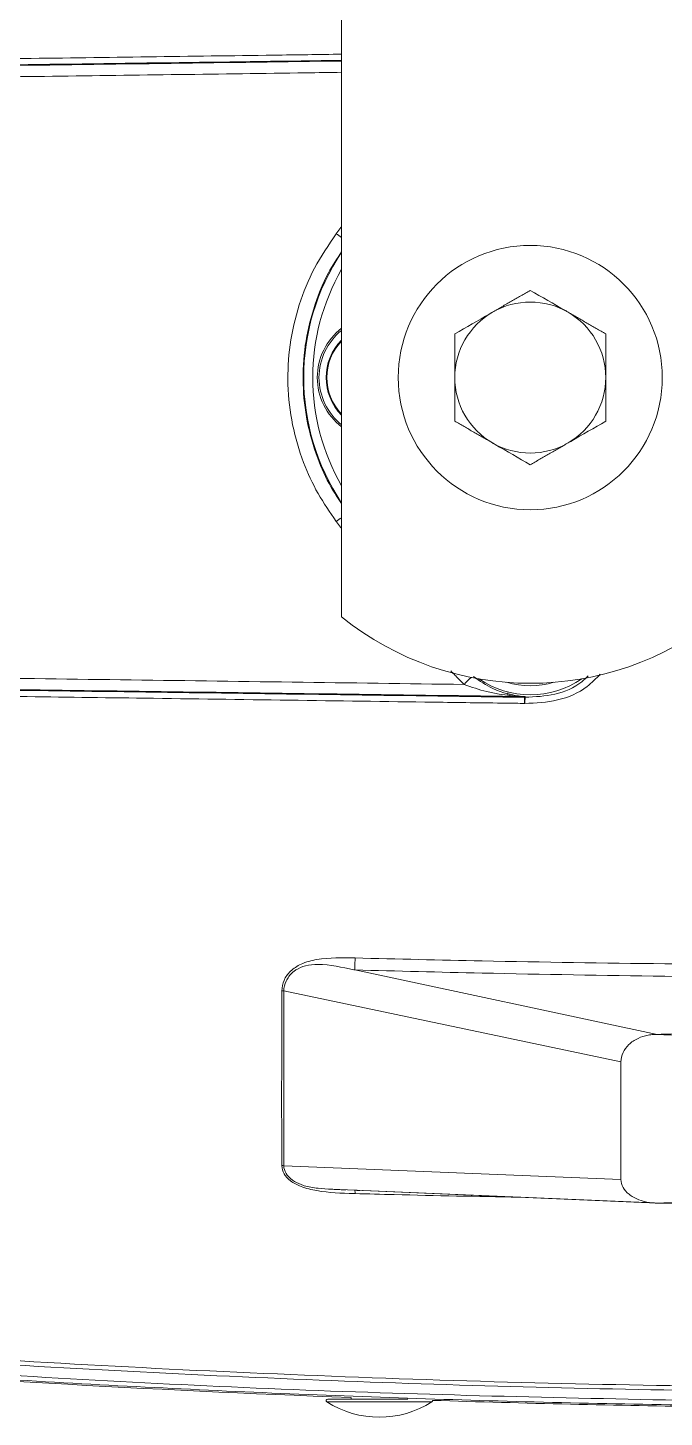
# Model space of a CAD drawing. Extents: x 11 to 120, y 2 to 94.
# Drawn here: x 17.799 to 19.908, y 37.068 to 41.667 of the extents above; entities that cross this region are included whole.
import ezdxf

# ---------------------------------------------------------------- set-up
doc = ezdxf.new("R2010")
doc.units = 0
doc.header["$MEASUREMENT"] = 0
doc.linetypes.add('SLD-Solid', pattern=[0])
doc.layers.add('OBJECT', color=7, linetype='CONTINUOUS')

msp = doc.modelspace()

# ---------------------------------------------------------------- linework, layer by layer
at = {"layer": 'OBJECT', "color": 7, "linetype": 'SLD-Solid', "lineweight": 15}
for p, q in [((18.8388, 48.6893), (18.8388, 39.7167)), ((19.39, 39.4657), (19.39, 39.4577)), ((19.39, 39.4655), (19.39, 39.4574)), ((19.396, 39.4628), (19.396, 39.4556)), ((19.8838, 38.335), (18.8826, 38.5481)), ((19.7638, 38.2436), (18.6473, 38.4791)), ((19.7638, 38.2436), (19.7638, 37.8547)), ((19.7638, 37.8547), (18.6473, 37.8999)), ((18.8062, 37.8224), (19.8756, 37.7769)), ((19.8838, 37.7764), (18.8826, 37.8189)), ((18.7927, 37.1276), (19.0579, 37.1276)), ((18.8701, 37.1328), (18.8701, 37.1276)), ((18.79, 37.1184), (19.0594, 37.1184)), ((19.0594, 37.1184), (19.1377, 37.1184))]:
    msp.add_line(p, q, dxfattribs=at)
msp.add_circle((19.4638, 40.5093), 0.4375, dxfattribs=at)
for centre, radius, start, end in [((19.1156, 41.386), 0.4969, 233.6793, 236.154), ((19.4638, 40.5093), 0.7505, 146.3835, 213.6165), ((19.4638, 40.5093), 0.7205, 150.1614, 209.8386), ((19.4638, 40.5093), 0.25, 60, 120), ((19.4638, 40.5093), 0.25, 120, 180), ((19.4638, 40.5093), 0.25, 0, 60), ((18.9638, 40.5093), 0.2056, 127.4464, 232.5536), ((18.9638, 40.5093), 0.2, 128.6822, 231.3178), ((18.9638, 40.5093), 0.1762, 135.1999, 224.8001), ((18.9638, 40.5093), 0.1739, 135.9712, 224.0288), ((19.4638, 40.5093), 0.25, 180, 240), ((19.4638, 40.5093), 0.25, 300, 0), ((19.4638, 40.5093), 0.25, 240, 300), ((19.1156, 39.6327), 0.4969, 123.846, 126.3207), ((19.4638, 40.4973), 1, 231.3178, 308.6822), ((19.3676, 39.3925), 0.159, 128.658, 140.6632), ((19.4638, 39.7593), 0.3005, 235.3857, 304.6143), ((19.4638, 39.7593), 0.2705, 253.1658, 286.8342), ((19.2422, 39.4372), 0.2027, 358.1218, 3.8588), ((19.4438, 39.4007), 0.0525, 86.802, 89.1774), ((18.9048, 39.4644), 0.542, 356.4145, 358.5565), ((18.6378, 38.3829), 0.0967, 84.3329, 88.5205), ((18.6378, 37.825), 0.0756, 82.7505, 88.1191), ((20.7638, 87.7573), 50.66, 263.32684, 267.85707), ((18.7927, 37.1226), 0.005, 90, 237.4319), ((19.135, 37.1226), 0.005, 302.5681, 9.0281), ((20.7638, 87.7573), 50.66, 268.16308, 269.19659), ((18.9638, 37.3906), 0.323, 237.4319, 302.5681)]:
    msp.add_arc(centre, radius, start, end, dxfattribs=at)
for points, knots in [([(14.7801, 41.5044), (15.1669, 41.5092), (15.9407, 41.5187), (17.1059, 41.5338), (18.0722, 41.5466), (18.6505, 41.5546), (18.8388, 41.5572)], [0, 0, 0, 0, 0.286784, 0.573738, 0.861204, 1, 1, 1, 1]), ([(18.8388, 41.5595), (18.6595, 41.557), (18.0987, 41.5493), (17.157, 41.5368), (16.0141, 41.522), (15.254, 41.5126), (14.8738, 41.5079)], [0, 0, 0, 0, 0.135323, 0.423157, 0.711494, 1, 1, 1, 1]), ([(14.8769, 41.5278), (14.8967, 41.5281), (14.996, 41.5293), (15.4132, 41.5345), (16.0862, 41.5431), (16.9564, 41.5544), (17.7847, 41.5654), (18.4124, 41.5739), (18.764, 41.5787), (18.8388, 41.5798)], [0, 0, 0, 0, 0.015093, 0.075468, 0.316976, 0.525705, 0.734498, 0.943482, 1, 1, 1, 1]), ([(18.8388, 41.5198), (18.7992, 41.5192), (18.4798, 41.5148), (17.8807, 41.5068), (16.9429, 41.4944), (15.9068, 41.4812), (15.1521, 41.4722), (14.7746, 41.4676)], [0, 0, 0, 0, 0.029168, 0.235156, 0.441207, 0.720524, 1, 1, 1, 1]), ([(18.8213, 40.0331), (18.8002, 40.0633), (18.7576, 40.1245), (18.7082, 40.2322), (18.6726, 40.3533), (18.6574, 40.4851), (18.6646, 40.6194), (18.6947, 40.7495), (18.7455, 40.8747), (18.7958, 40.9483), (18.8213, 40.9856)], [0, 0, 0, 0, 0.108372, 0.21893, 0.346274, 0.477382, 0.605942, 0.738418, 0.867317, 1, 1, 1, 1]), ([(18.8388, 40.9255), (18.8236, 40.9026), (18.7848, 40.8442), (18.7437, 40.7393), (18.7148, 40.6151), (18.7079, 40.4888), (18.7218, 40.3625), (18.7549, 40.2484), (18.795, 40.1573), (18.8267, 40.1103), (18.8388, 40.0923)], [0, 0, 0, 0, 0.093136, 0.23821, 0.379194, 0.524363, 0.663962, 0.807621, 0.926129, 1, 1, 1, 1]), ([(19.5888, 40.7259), (19.5859, 40.7276), (19.5437, 40.7519), (19.5023, 40.7758), (19.4638, 40.798)], [0, 0, 0, 0, 0.070214, 1, 1, 1, 1]), ([(19.3388, 40.7259), (19.3359, 40.7241), (19.2937, 40.6998), (19.2523, 40.6759), (19.2138, 40.6537)], [0, 0, 0, 0, 0.070214, 1, 1, 1, 1]), ([(19.2138, 40.6537), (19.2138, 40.6438), (19.2138, 40.5968), (19.2138, 40.5479), (19.2138, 40.5093)], [0, 0, 0, 0, 0.211001, 1, 1, 1, 1]), ([(19.7138, 40.5093), (19.7138, 40.5479), (19.7138, 40.5968), (19.7138, 40.6438), (19.7138, 40.6537)], [0, 0, 0, 0, 0.788999, 1, 1, 1, 1]), ([(19.2138, 40.5093), (19.2138, 40.498), (19.2138, 40.4492), (19.2138, 40.4016), (19.2138, 40.365)], [0, 0, 0, 0, 0.231849, 1, 1, 1, 1]), ([(19.7138, 40.365), (19.7138, 40.4016), (19.7138, 40.4492), (19.7138, 40.498), (19.7138, 40.5093)], [0, 0, 0, 0, 0.768151, 1, 1, 1, 1]), ([(19.5888, 40.2928), (19.5918, 40.2946), (19.634, 40.3189), (19.6754, 40.3428), (19.7138, 40.365)], [0, 0, 0, 0, 0.070214, 1, 1, 1, 1]), ([(19.3388, 40.2928), (19.3418, 40.2911), (19.384, 40.2668), (19.4254, 40.2429), (19.4638, 40.2207)], [0, 0, 0, 0, 0.070214, 1, 1, 1, 1]), ([(14.7746, 39.5511), (14.8094, 39.5507), (14.9831, 39.5486), (15.4352, 39.5432), (16.1317, 39.5346), (17.0684, 39.5226), (18.106, 39.509), (18.8651, 39.4985), (19.2446, 39.4933)], [0, 0, 0, 0, 0.023416, 0.117081, 0.304445, 0.491809, 0.745904, 1, 1, 1, 1]), ([(19.4446, 39.4532), (19.0554, 39.4586), (18.277, 39.4694), (17.11, 39.4849), (15.9437, 39.4999), (15.168, 39.5095), (14.7801, 39.5143)], [0, 0, 0, 0, 0.249631, 0.499408, 0.749629, 1, 1, 1, 1]), ([(14.8738, 39.5108), (15.2529, 39.5061), (16.0112, 39.4967), (17.153, 39.4819), (18.2975, 39.4667), (19.0621, 39.4561), (19.4445, 39.4508)], [0, 0, 0, 0, 0.249634, 0.499416, 0.749635, 1, 1, 1, 1]), ([(19.2755, 39.5194), (19.2964, 39.5052), (19.3482, 39.47), (19.4079, 39.4568), (19.4414, 39.4536), (19.4445, 39.4534), (19.4462, 39.4532), (19.4467, 39.4532), (19.4467, 39.4531), (19.4467, 39.4531)], [0, 0, 0, 0, 0.3745, 0.926844, 0.953374, 0.977897, 0.987313, 0.997171, 1, 1, 1, 1]), ([(19.6956, 39.5277), (19.6818, 39.5133), (19.6434, 39.4732), (19.555, 39.4355), (19.4822, 39.4322), (19.4457, 39.4305)], [0, 0, 0, 0, 0.219735, 0.609379, 1, 1, 1, 1]), ([(19.4466, 39.4508), (19.4798, 39.4524), (19.5461, 39.4558), (19.6193, 39.4854), (19.6485, 39.5151), (19.6551, 39.5217)], [0, 0, 0, 0, 0.436472, 0.873401, 1, 1, 1, 1]), ([(19.4448, 39.4306), (19.4248, 39.4308), (19.3249, 39.4322), (18.905, 39.438), (18.229, 39.4473), (17.3572, 39.459), (16.5294, 39.4698), (15.7023, 39.4805), (15.1521, 39.4874), (14.8769, 39.4909)], [0, 0, 0, 0, 0.013096, 0.06548, 0.275026, 0.456131, 0.637291, 0.818617, 1, 1, 1, 1]), ([(19.2446, 39.4933), (19.2694, 39.4847), (19.3078, 39.4714), (19.371, 39.4593), (19.4112, 39.455), (19.4382, 39.4535), (19.4417, 39.4534), (19.4436, 39.4533), (19.4443, 39.4532), (19.4445, 39.4532), (19.4445, 39.4532), (19.4445, 39.4532), (19.4446, 39.4532)], [0, 0, 0, 0, 0.37593, 0.58147, 0.938747, 0.964182, 0.985816, 0.992803, 0.995664, 0.998558, 0.998579, 1, 1, 1, 1]), ([(19.4445, 39.4508), (19.4445, 39.4513), (19.4445, 39.4521), (19.4445, 39.4529), (19.4446, 39.4532)], [0, 0, 0, 0, 0.56264, 1, 1, 1, 1]), ([(19.4467, 39.4531), (19.4467, 39.4525), (19.4467, 39.4517), (19.4466, 39.4509), (19.4466, 39.4508)], [0, 0, 0, 0, 0.775375, 1, 1, 1, 1]), ([(18.6403, 38.4796), (18.6419, 38.4912), (18.6452, 38.5144), (18.6683, 38.5457), (18.7058, 38.571), (18.7793, 38.5901), (18.8407, 38.5888), (18.8833, 38.5878)], [0, 0, 0, 0, 0.13867, 0.277419, 0.423115, 0.599885, 1, 1, 1, 1]), ([(18.8826, 38.5481), (18.8826, 38.5481), (18.8815, 38.5484), (18.8412, 38.5562), (18.7867, 38.5696), (18.729, 38.5652), (18.702, 38.5568), (18.6874, 38.549), (18.6682, 38.5329), (18.6527, 38.5121), (18.6472, 38.4901), (18.6473, 38.4791), (18.6473, 38.4791)], [0, 0, 0, 0, 0.000008, 0.011235, 0.408406, 0.550964, 0.581776, 0.700643, 0.724685, 0.86239, 0.999992, 1, 1, 1, 1]), ([(18.8833, 38.5878), (18.8832, 38.5817), (18.8831, 38.5694), (18.8827, 38.5553), (18.8825, 38.5482)], [0, 0, 0, 0, 0.499999, 1, 1, 1, 1]), ([(20.7638, 38.5221), (20.6807, 38.5222), (20.3958, 38.5225), (19.9092, 38.5267), (19.3652, 38.5359), (19.023, 38.5446), (18.8825, 38.5482)], [0, 0, 0, 0, 0.132531, 0.454207, 0.77585, 1, 1, 1, 1]), ([(18.8833, 38.5878), (19.0237, 38.5845), (19.3657, 38.5762), (19.9095, 38.568), (20.396, 38.5642), (20.6807, 38.5639), (20.7638, 38.5638)], [0, 0, 0, 0, 0.224142, 0.545792, 0.867469, 1, 1, 1, 1]), ([(18.6403, 37.9005), (18.6403, 37.9437), (18.6402, 38.0301), (18.6402, 38.2176), (18.6403, 38.375), (18.6403, 38.4796)], [0, 0, 0, 0, 0.251148, 0.502295, 1, 1, 1, 1]), ([(18.6473, 38.4791), (18.6473, 38.4791), (18.6473, 38.3716), (18.6474, 38.2175), (18.6474, 38.0299), (18.6474, 37.9421), (18.6473, 37.8999), (18.6473, 37.8999)], [0, 0, 0, 0, 0.000003, 0.497705, 0.748853, 0.999997, 1, 1, 1, 1]), ([(19.8838, 38.335), (19.88, 38.335), (19.8701, 38.3349), (19.8483, 38.332), (19.8184, 38.3227), (19.7892, 38.3024), (19.7685, 38.2749), (19.7654, 38.2543), (19.7638, 38.2436)], [0, 0, 0, 0, 0.061294, 0.157978, 0.353027, 0.568967, 0.775602, 1, 1, 1, 1]), ([(20.7638, 38.3099), (20.7089, 38.3102), (20.5941, 38.3107), (20.4194, 38.3143), (20.2414, 38.3198), (20.0629, 38.3268), (19.9442, 38.3322), (19.8838, 38.335)], [0, 0, 0, 0, 0.187126, 0.391336, 0.595144, 0.79397, 1, 1, 1, 1]), ([(18.8833, 37.8079), (18.882, 37.808), (18.8397, 37.8092), (18.7779, 37.8115), (18.7058, 37.8285), (18.6682, 37.8487), (18.6452, 37.8732), (18.6419, 37.8914), (18.6403, 37.9005)], [0, 0, 0, 0, 0.01186, 0.400274, 0.577865, 0.721206, 0.860697, 1, 1, 1, 1]), ([(18.6473, 37.8999), (18.6473, 37.8999), (18.6472, 37.8914), (18.6526, 37.8741), (18.6731, 37.8523), (18.6955, 37.8407), (18.7217, 37.8315), (18.7413, 37.8277), (18.7739, 37.824), (18.7911, 37.8232), (18.8062, 37.8225)], [0, 0, 0, 0, 0.000011, 0.186263, 0.372494, 0.534266, 0.561751, 0.767838, 0.79602, 1, 1, 1, 1]), ([(18.8062, 37.8225), (18.8114, 37.8221), (18.8269, 37.8211), (18.8422, 37.8205), (18.8524, 37.8202)], [0, 0, 0, 0, 0.334043, 1, 1, 1, 1]), ([(18.8833, 37.8079), (18.8832, 37.8115), (18.8831, 37.8187), (18.8827, 37.8188), (18.8825, 37.8189)], [0, 0, 0, 0, 0.5, 1, 1, 1, 1]), ([(19.7638, 37.8547), (19.7653, 37.8458), (19.7683, 37.8281), (19.7896, 37.8043), (19.8207, 37.7867), (19.8544, 37.7779), (19.8756, 37.7768), (19.8838, 37.7764)], [0, 0, 0, 0, 0.217939, 0.435238, 0.661578, 0.868608, 1, 1, 1, 1]), ([(19.4259, 37.7958), (19.2883, 37.7985), (19.1074, 37.8019), (18.9266, 37.8068), (18.8833, 37.8079)], [0, 0, 0, 0, 0.760607, 1, 1, 1, 1]), ([(19.8838, 37.7764), (19.9442, 37.7774), (20.0629, 37.7792), (20.2414, 37.7821), (20.4194, 37.7846), (20.5941, 37.7864), (20.7089, 37.7866), (20.7638, 37.7868)], [0, 0, 0, 0, 0.206019, 0.404831, 0.608657, 0.812864, 1, 1, 1, 1]), ([(20.7638, 37.1511), (20.6047, 37.1515), (19.9943, 37.1532), (18.9326, 37.1781), (17.5788, 37.2454), (16.2254, 37.347), (15.3254, 37.4455), (14.8752, 37.4947)], [0, 0, 0, 0, 0.08089, 0.310253, 0.539781, 0.769807, 1, 1, 1, 1]), ([(14.8769, 37.5092), (14.8868, 37.508), (14.9365, 37.5022), (15.1451, 37.4781), (15.662, 37.4215), (16.4586, 37.3458), (17.5742, 37.2612), (18.8503, 37.1951), (19.9667, 37.1679), (20.6047, 37.1661), (20.7638, 37.1656)], [0, 0, 0, 0, 0.005085, 0.025423, 0.106777, 0.26949, 0.432262, 0.675585, 0.919105, 1, 1, 1, 1]), ([(20.107, 37.1061), (20.097, 37.1062), (20.047, 37.1069), (19.837, 37.11), (19.3171, 37.1207), (18.5174, 37.1485), (17.4301, 37.2074), (16.2156, 37.2988), (15.3232, 37.3965), (14.8769, 37.4453)], [0, 0, 0, 0, 0.005722, 0.028608, 0.120153, 0.30325, 0.486414, 0.743115, 1, 1, 1, 1]), ([(14.8786, 37.4598), (15.3129, 37.4121), (16.1818, 37.3168), (17.4903, 37.2174), (18.8022, 37.147), (19.6785, 37.1294), (20.1168, 37.1205)], [0, 0, 0, 0, 0.249577, 0.499323, 0.749577, 1, 1, 1, 1])]:
    msp.add_open_spline(points, degree=3, knots=knots, dxfattribs=at)
for points in [[(18.8213, 40.9856), (18.8388, 41.0088)], [(19.4638, 40.798), (19.3388, 40.7259)], [(19.7138, 40.6537), (19.5888, 40.7259)], [(19.2138, 40.365), (19.3388, 40.2928)], [(19.4638, 40.2207), (19.5888, 40.2928)], [(18.8388, 40.0099), (18.8213, 40.0331)], [(19.2446, 39.4933), (19.2003, 39.5383)], [(19.4445, 39.4508), (19.4466, 39.4508)], [(19.4457, 39.4305), (19.4448, 39.4306)], [(18.8825, 38.5482), (18.8826, 38.5481)], [(19.8838, 38.335), (20.7638, 38.3544)], [(18.8825, 37.8189), (18.899, 37.8184)], [(20.6914, 37.774), (19.8838, 37.7764)]]:
    msp.add_open_spline(points, degree=1, dxfattribs=at)

doc.saveas('drawing.dxf')
